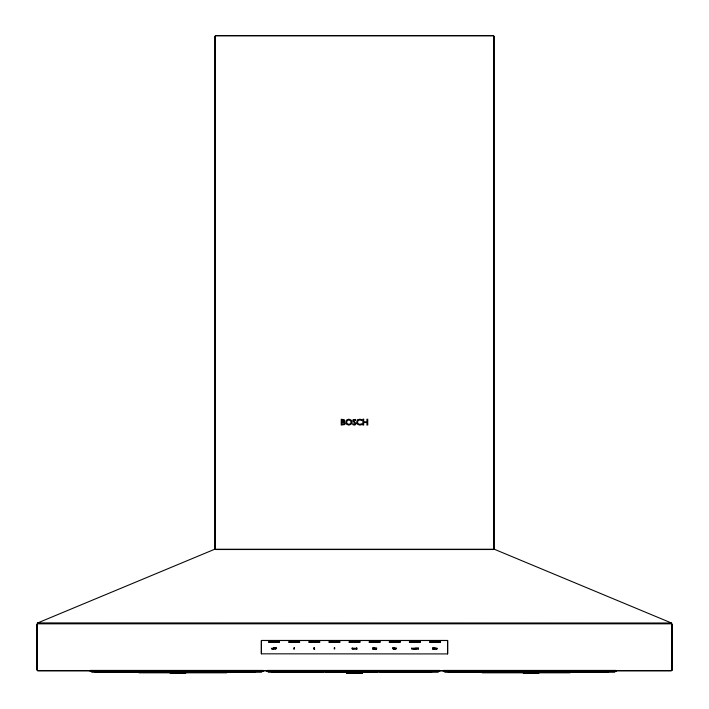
<?xml version="1.0" encoding="UTF-8"?>
<svg xmlns="http://www.w3.org/2000/svg" width="709" height="709" viewBox="0 0 709 709"><rect width="100%" height="100%" fill="white"/><g stroke="black" fill="none" stroke-linecap="round" stroke-linejoin="round"><path stroke-width="1.06" d="M671.813 623.291L37.169 623.211M261.32 640.528L261.32 653.822M447.68 653.822L447.68 640.528M436.46 648.886L436.097 647.911L436.221 649.134L437.187 648.177L437.134 649.054L436.558 649.045M375.584 648.62C375.052 647.689 375.903 649.807 375.584 648.513M37.409 623.06L214.809 549.191M38.481 622.989L39.42 622.626M37.754 623.3L671.246 623.3M261.417 640.431L447.583 640.431M447.583 653.92L261.55 653.822M215.554 35.547L493.446 35.547M215.554 35.822L493.446 35.822M215.554 549.245L493.446 549.245M215.554 549.519L493.446 549.519M37.674 623.468L671.326 623.468M37.674 623.823L671.326 623.823M261.55 640.528L447.45 640.528M90.211 670.422L263.154 670.422M266.761 670.422L439.704 670.422M443.302 670.422L616.245 670.422M37.674 670.528L671.326 670.528M37.674 670.882L671.326 670.882M90.211 671.272L263.154 671.272M266.761 671.272L439.704 671.272M443.302 671.272L616.245 671.272M90.211 671.467L263.154 671.467M266.761 671.467L439.704 671.467M443.302 671.467L616.245 671.467M91.647 671.565L139.132 671.565M226.384 671.565L261.727 671.565M268.188 671.565L438.268 671.565M444.729 671.565L482.28 671.565M569.531 671.565L614.818 671.565M91.381 671.698L261.993 671.698M267.922 671.698L438.534 671.698M444.463 671.698L615.075 671.698M91.647 671.928L139.132 671.928M226.384 671.928L261.727 671.928M268.188 671.928L438.268 671.928M444.729 671.928L482.28 671.928M569.531 671.928L614.818 671.928M138.937 672.017L226.862 672.017M346.816 672.07L362.184 672.07M482.138 672.017L570.063 672.017M138.991 672.176L94.979 671.964M227.704 672.176L255.213 671.964M346.692 672.176L325.786 671.964M363.194 672.176L377.498 671.964M482.182 672.176L448.07 671.964M570.887 672.176L608.295 671.964M138.672 672.283L227.119 672.283M346.816 672.362L362.184 672.362M481.881 672.283L570.328 672.283M138.937 672.54L226.862 672.54M482.138 672.54L570.063 672.54M138.937 672.735L226.862 672.735M346.426 672.752L362.574 672.752M482.138 672.735L570.063 672.735M170.275 673.151L185.634 673.151M346.816 673.151L362.184 673.151M523.366 673.151L538.725 673.151M170.275 673.444L185.634 673.444M346.816 673.444L362.184 673.444M523.366 673.444L538.725 673.444M669.58 622.626L670.519 622.989M494.191 549.191L671.591 623.06M494.093 36.194L494.093 548.872M493.819 36.194L493.819 548.872M447.583 640.661L447.583 653.689M431.754 671.964L380.042 671.964M323.242 671.964L271.52 671.964M261.417 640.661L261.417 653.689M215.181 36.194L215.181 548.872M214.907 36.194L214.907 548.872M37.196 624.292L37.196 670.058M36.85 624.292L36.85 670.058M671.804 624.292L671.804 670.058L671.804 624.292M672.15 624.292L672.15 670.058L672.15 624.292M275.73 647.813L275.695 649.116L276.253 648.292C276.696 649.24 276.811 647.042 275.73 647.813M392.839 647.813C392.281 650.18 393.832 647.361 392.839 647.813M314.397 648.07L313.768 649.098L314.725 649.116L314.149 648.903L314.495 647.707L313.795 647.725L314.397 648.07M334.737 647.973L334.63 649.001C334.063 649.639 333.974 646.768 334.737 647.973M434.502 648.487C434.13 650.88 433.359 647.698 434.502 648.487M274.135 647.574L273.701 649.134L274.135 647.574M344.689 420.738L343.812 421.979L345.203 423.503L344.751 424.54L341.233 425.046L341.233 419.267L344.273 419.728L344.689 420.738M396.402 648.372C395.392 649.94 397.208 647.255 396.402 648.372M411.495 648.239L411.504 648.992C412.23 649.515 412.151 647.707 411.495 648.239M416.989 648.239L416.998 648.992C417.725 649.515 417.645 647.707 416.989 648.239M372.712 648.363L373.129 648.948L372.712 648.363M373.678 648.23L373.67 648.974L374.432 649.019L373.74 648.646L374.325 648.23L373.678 648.23M395.135 648.23L395.135 648.974L395.888 649.019L395.205 648.646L395.79 648.23L395.135 648.23M415.926 648.23L415.917 648.974L416.679 649.019L415.988 648.646L416.573 648.23L415.926 648.23M352.958 648.593L352.816 648.992C351.23 649.214 352.16 646.679 352.958 648.593M272.291 648.602L271.627 648.602L272.291 648.602M275.252 648.602L274.587 648.602L275.252 648.602M353.977 648.602L353.312 648.602L353.977 648.602M355.2 648.602L354.544 648.602L355.2 648.602M413.196 648.602L412.532 648.602L413.196 648.602M352.754 648.62C352.116 649.736 352.196 647.468 352.754 648.62M272.495 648.602L271.955 649.134L271.423 648.602L271.955 648.097L272.495 648.602M275.455 648.602L274.915 649.134L274.392 648.602L274.915 648.097L275.455 648.602M354.181 648.602L353.64 649.134L353.109 648.602L353.64 648.097L354.181 648.602M355.404 648.602L354.863 649.134L354.34 648.602L354.863 648.097L355.404 648.602M372.562 648.23L372.553 648.974L373.324 649.116L373.324 647.592L372.562 648.23M413.4 648.602L412.86 649.134L412.328 648.602L412.86 648.097L413.4 648.602M351.965 422.156L351.132 424.221L348.837 425.125L346.586 424.23L345.753 422.156L346.595 420.074L348.855 419.187L351.123 420.074L351.965 422.156M347.25 420.579L346.604 422.156L347.25 423.734L348.855 424.363L350.468 423.734L351.106 422.156L350.468 420.579L348.855 419.95L347.25 420.579M344.344 423.388L344.087 424.009L342.066 424.301L342.066 422.484L344.033 422.741L344.344 423.388M355.953 423.557L355.493 424.682L354.332 425.125L352.719 424.594L352.719 423.539L354.243 424.381L355.182 423.645L352.683 420.729L353.162 419.613L355.723 419.595L355.723 420.534L354.367 419.941L353.454 420.623L355.953 423.557M357.522 420.056L356.627 422.245L357.38 424.133L359.747 425.125L361.847 424.611L361.847 423.707L359.826 424.363L358.134 423.752L357.487 422.165L358.142 420.579L359.791 419.95L361.785 420.552L361.785 419.666L359.8 419.187L357.522 420.056M343.838 420.818L343.537 421.509L342.066 421.74L342.066 420.012L343.838 420.818M356.255 648.841C355.342 649.754 355.891 647.007 356.255 648.841M376.709 648.115L376.452 648.673L375.956 648.115L376 649.621L376.709 648.115M373.838 648.327L374.255 648.513L373.838 648.327M395.294 648.327L395.711 648.513L395.294 648.327M416.086 648.327L416.493 648.513L416.086 648.327M433.908 649.205L434.404 649.32L433.908 649.205M356.716 647.911L356.84 649.134L356.716 647.911M394.541 647.911L394.674 649.134L394.541 647.911M418.115 647.911L418.239 649.134L418.115 647.911M273.036 648.283L272.708 649.116L273.204 648.097L273.55 649.116L273.036 648.283M413.941 648.283L413.613 649.116L414.109 648.097L414.455 649.116L413.941 648.283M415.049 648.283L414.721 649.116L415.226 648.097L415.563 649.116L415.049 648.283M435.069 648.283L434.75 649.116L434.75 647.592L435.592 649.116L435.069 648.283M363.69 419.267L362.857 419.267L362.857 425.046L363.69 425.046L363.69 422.529L366.925 422.529L366.925 425.046L367.758 425.046L367.758 419.267L366.925 419.267L366.925 421.784L363.69 421.784L363.69 419.267M279.506 641.769L268.489 641.769L268.489 642.301L279.506 642.301L279.506 641.769M299.632 641.769L288.616 641.769L288.616 642.301L299.632 642.301L299.632 641.769M319.759 641.769L308.743 641.769L308.743 642.301L319.759 642.301L319.759 641.769M339.886 641.769L328.87 641.769L328.87 642.301L339.886 642.301L339.886 641.769M360.012 641.769L348.988 641.769L348.988 642.301L360.012 642.301L360.012 641.769M380.13 641.769L369.114 641.769L369.114 642.301L380.13 642.301L380.13 641.769M400.257 641.769L389.241 641.769L389.241 642.301L400.257 642.301L400.257 641.769M420.384 641.769L409.368 641.769L409.368 642.301L420.384 642.301L420.384 641.769M440.511 641.769L429.494 641.769L429.494 642.301L440.511 642.301L440.511 641.769M294.235 647.592L294.013 649.116L294.235 647.592M374.866 647.592L374.662 649.116L374.866 647.592M394.027 647.592L393.832 649.116L394.027 647.592M433.031 647.592L432.836 649.116L433.031 647.592M393.539 648.115L393.344 649.116L393.539 648.115M433.518 648.115L433.323 649.116L433.518 648.115"/></g></svg>
